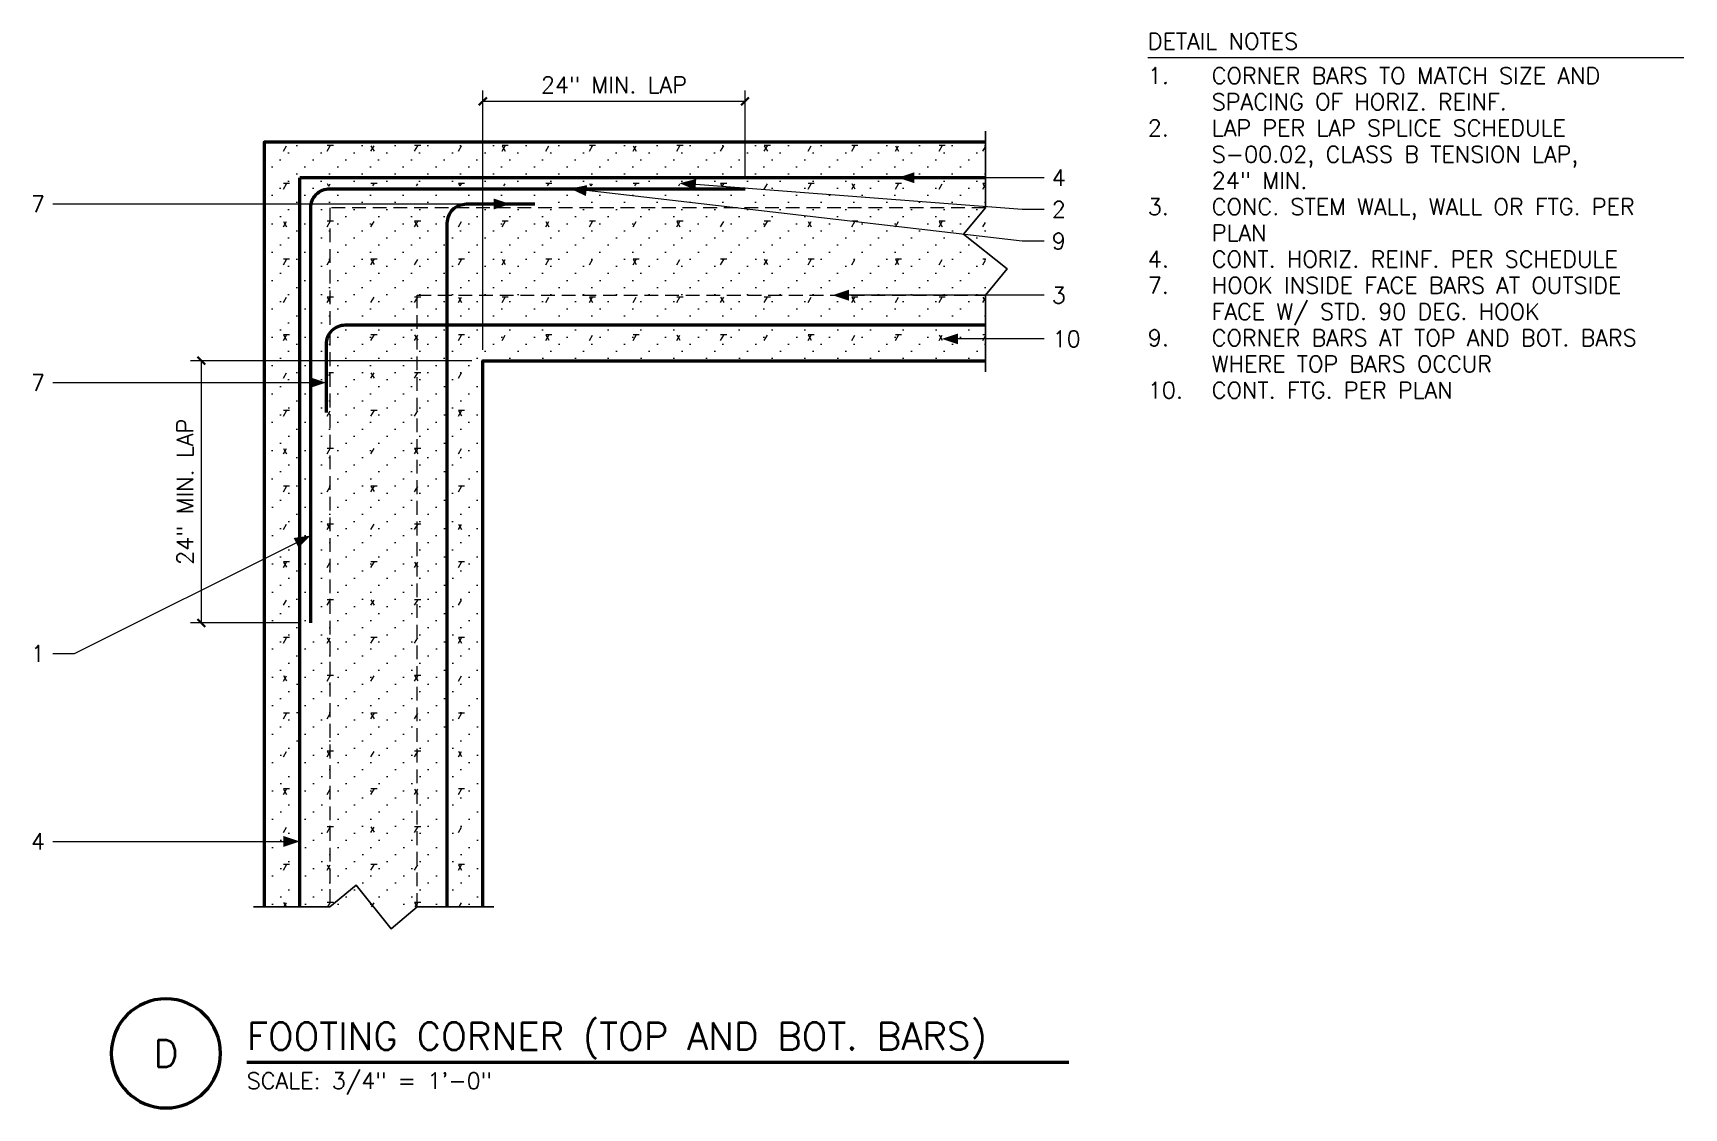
# Model space of a CAD drawing. Header units: inches. Extents: x 579 to 730, y -28 to 70.
import ezdxf
from ezdxf.enums import TextEntityAlignment as Align

# ---------------------------------------------------------------- set-up
doc = ezdxf.new("R2010")
doc.units = ezdxf.units.IN
doc.header["$MEASUREMENT"] = 0
doc.linetypes.add('DASHED', pattern=[1.889764, 1.259843, -0.629921])
for name, color, linetype, lineweight in [('S-ANNO-DIMS', 7, 'CONTINUOUS', 13), ('S-ANNO-NOTE', 7, 'CONTINUOUS', 18), ('S-ANNO-TTLB', 7, 'CONTINUOUS', 50), ('S-DETL-BRKL', 7, 'CONTINUOUS', 25), ('S-DETL-CUT', 7, 'CONTINUOUS', 50), ('S-DETL-HIDN', 7, 'DASHED', 18), ('S-DETL-PATT', 7, 'CONTINUOUS', 9), ('S-DETL-REBR', 7, 'CONTINUOUS', 50)]:
    doc.layers.add(name, color=color, linetype=linetype, lineweight=lineweight)
doc.styles.add('KERF', font='romans.shx')
pattern_1 = [(0, (0, 0), (1.4992, 1.2976), [0, -3]), (0, (0.752, 0.64), (1.4992, 1.2976), [0, -3]), (60, (1.76, 0.32), (4, 3.464), [0.56, -7.44]), (180, (2.32, 0.8), (4, 3.464), [0.56, -7.44]), (300, (1.76, 0.8), (4, 3.464), [0.56, -7.44])]

msp = doc.modelspace()

# ---------------------------------------------------------------- hatches: boundary and pattern name
at = {"layer": 'S-ANNO-NOTE', "lineweight": 50}
for points in [[(628, 55.75), (629.432359, 55.080413), (629.54764, 56.073746)], [(638, 56.25), (639.457473, 55.636997), (639.53378, 56.634081)], [(658, 56.75), (659.5, 56.25), (659.5, 57.25)], [(622.5, 54.35), (621, 54.85), (621, 53.85)], [(652, 46), (653.5, 45.5), (653.5, 46.5)], [(662, 42), (663.5, 41.5), (663.5, 42.5)], [(605.65, 38), (604.15, 38.5), (604.15, 37.5)], [(604.25, 24), (602.684711, 23.776683), (603.131759, 22.882173)], [(603.25, -4), (601.75, -3.5), (601.75, -4.5)]]:
    msp.add_hatch(color=256, dxfattribs=at).paths.add_polyline_path(points)
at = {"layer": 'S-DETL-PATT', "lineweight": 9}
h = msp.add_hatch(dxfattribs=at)
h.set_pattern_fill('KERF-CONC', color=256, style=0)
h.set_pattern_definition(pattern_1)
h.paths.add_polyline_path([(603.25, 56.75), (603.25, 57), (666, 57), (666, 60), (600, 60), (600, -10), (603, -10), (603, 56.75)])
h = msp.add_hatch(dxfattribs=at)
h.set_pattern_fill('KERF-CONC', color=256, style=0)
h.set_pattern_definition(pattern_1)
h.paths.add_polyline_path([(616.5, 43), (607.4, 43), (607.165348, 42.981533), (606.936475, 42.926585), (606.719014, 42.83651), (606.518322, 42.713525), (606.33934, 42.56066), (606.186475, 42.381678), (606.06349, 42.180986), (605.973415, 41.963525), (605.918467, 41.734652), (605.9, 41.5), (605.9, 35.25), (605.4, 35.25), (605.4, 41.5), (605.41711, 41.761052), (605.468148, 42.017638), (605.552241, 42.265367), (605.667949, 42.5), (605.813293, 42.717523), (605.985786, 42.914214), (606.182477, 43.086707), (606.4, 43.232051), (606.634633, 43.347759), (606.882362, 43.431852), (607.138948, 43.48289), (607.4, 43.5), (616.5, 43.5), (616.5, 52.6), (616.51711, 52.861052), (616.568148, 53.117638), (616.652241, 53.365367), (616.767949, 53.6), (616.913293, 53.817523), (617.085786, 54.014214), (617.282477, 54.186707), (617.5, 54.332051), (617.734633, 54.447759), (617.982362, 54.531852), (618.238948, 54.58289), (618.5, 54.6), (624.75, 54.6), (624.75, 54.1), (618.5, 54.1), (618.265348, 54.081533), (618.036475, 54.026585), (617.819014, 53.93651), (617.618322, 53.813525), (617.43934, 53.66066), (617.286475, 53.481678), (617.16349, 53.280986), (617.073415, 53.063525), (617.018467, 52.834652), (617, 52.6), (617, 43.5), (666, 43.5), (666, 56.5), (603.5, 56.5), (603.5, -10), (616.5, -10)])
h.paths.add_polyline_path([(604.5, 54), (604.5, 16), (604, 16), (604, 54), (604.01711, 54.261052), (604.068148, 54.517638), (604.152241, 54.765367), (604.267949, 55), (604.413293, 55.217523), (604.585786, 55.414214), (604.782477, 55.586707), (605, 55.732051), (605.234633, 55.847759), (605.482362, 55.931852), (605.738948, 55.98289), (606, 56), (644, 56), (644, 55.5), (606, 55.5), (605.765348, 55.481533), (605.536475, 55.426585), (605.319014, 55.33651), (605.118322, 55.213525), (604.93934, 55.06066), (604.786475, 54.881678), (604.66349, 54.680986), (604.573415, 54.463525), (604.518467, 54.234652)], flags=0)
h = msp.add_hatch(dxfattribs=at)
h.set_pattern_fill('KERF-CONC', color=256, style=0)
h.set_pattern_definition(pattern_1)
h.paths.add_polyline_path([(620, -10), (620, 40), (666, 40), (666, 43), (617, 43), (617, -10)])

# ---------------------------------------------------------------- linework, layer by layer
at = {"layer": 'S-ANNO-DIMS', "lineweight": 13}
for points in [[(620, 41), (620, 64.75)], [(620, 63.75), (644, 63.75)], [(644, 56.75), (644, 64.75)], [(619, 40), (593.25, 40)], [(594.25, 16), (594.25, 40)], [(603.25, 16), (593.25, 16)]]:
    msp.add_lwpolyline(points, dxfattribs=at)
at = {"layer": 'S-ANNO-NOTE', "lineweight": 18}
for points in [[(680.857143, 67.75), (729.928571, 67.75)], [(671.36, 53.85), (669.36, 53.85), (639.495627, 56.135539)], [(671.36, 56.75), (669.36, 56.75), (659.5, 56.75)], [(671.36, 50.95), (669.36, 50.95), (629.489999, 55.577079)], [(580.64, 54.35), (582.64, 54.35), (621, 54.35)], [(671.36, 46), (669.36, 46), (653.5, 46)], [(671.36, 42), (669.36, 42), (663.5, 42)], [(580.64, 38), (582.64, 38), (604.15, 38)], [(580.64, 13.2), (582.64, 13.2), (602.908235, 23.329428)], [(580.64, -4), (582.64, -4), (601.75, -4)]]:
    msp.add_lwpolyline(points, dxfattribs=at)
at = {"layer": 'S-ANNO-TTLB', "lineweight": 50}
msp.add_lwpolyline([(586, -23.4, 1), (596, -23.4, 1)], format="xyb", close=True, dxfattribs=at)
msp.add_lwpolyline([(598.4, -24.2), (673.638095, -24.2)], dxfattribs=at)
at = {"layer": 'S-DETL-BRKL', "lineweight": 25}
for points in [[(666, 39), (666, 46), (668, 48.4), (664, 51.6), (666, 54), (666, 61)], [(599, -10), (606, -10), (608.4, -8), (611.6, -12), (614, -10), (621, -10)]]:
    msp.add_lwpolyline(points, dxfattribs=at)
at = {"layer": 'S-DETL-CUT', "lineweight": 35}
for points in [[(619.646447, 63.396447), (620.353553, 64.103553)], [(643.646447, 63.396447), (644.353553, 64.103553)], [(594.603553, 39.646447), (593.896447, 40.353553)], [(594.603553, 15.646447), (593.896447, 16.353553)]]:
    msp.add_lwpolyline(points, dxfattribs=at)
at = {"layer": 'S-DETL-CUT', "lineweight": 50}
for points in [[(666, 60), (600, 60), (600, -10)], [(620, -10), (620, 40), (666, 40)]]:
    msp.add_lwpolyline(points, dxfattribs=at)
at = {"layer": 'S-DETL-HIDN', "linetype": 'DASHED', "lineweight": 18}
for points in [[(666, 54), (606, 54), (606, -10)], [(614, -10), (614, 46), (666, 46)]]:
    msp.add_lwpolyline(points, dxfattribs=at)
at = {"layer": 'S-DETL-REBR', "lineweight": 50}
for points in [[(666, 56.75), (603.25, 56.75)], [(603.25, -10), (603.25, 56.75)]]:
    msp.add_lwpolyline(points, dxfattribs=at)
for points in [[(604.25, 16), (604.25, 54, -0.414214), (606, 55.75), (644, 55.75)], [(616.75, -10), (616.75, 52.6, -0.414214), (618.5, 54.35), (624.75, 54.35)], [(666, 43.25), (607.4, 43.25, 0.414214), (605.65, 41.5), (605.65, 35.25)]]:
    msp.add_lwpolyline(points, format="xyb", dxfattribs=at)

# ---------------------------------------------------------------- texts
at = {"layer": 'S-ANNO-DIMS', "lineweight": 13, "style": 'KERF'}
msp.add_text('24" MIN. LAP', height=1.5, dxfattribs=at).set_placement((632, 64.5), align=Align.CENTER)
msp.add_text('24" MIN. LAP', height=1.5, rotation=90, dxfattribs=at).set_placement((593.5, 28), align=Align.CENTER)
at = {"layer": 'S-ANNO-NOTE', "lineweight": 18, "style": 'KERF'}
for s, p in [('DETAIL NOTES', (680.857143, 68.5)), ('1.', (680.857143, 65.35)), ('CORNER BARS TO MATCH SIZE AND', (686.714286, 65.35)), ('SPACING OF HORIZ. REINF.', (686.714286, 62.95)), ('2.', (680.857143, 60.55)), ('LAP PER LAP SPLICE SCHEDULE', (686.714286, 60.55)), ('S-00.02, CLASS B TENSION LAP,', (686.714286, 58.15)), ('24" MIN.', (686.714286, 55.75)), ('3.', (680.857143, 53.35)), ('CONC. STEM WALL, WALL OR FTG. PER', (686.714286, 53.35)), ('PLAN', (686.714286, 50.95)), ('4.', (680.857143, 48.55)), ('CONT. HORIZ. REINF. PER SCHEDULE', (686.714286, 48.55)), ('7.', (680.857143, 46.15)), ('HOOK INSIDE FACE BARS AT OUTSIDE', (686.714286, 46.15)), ('FACE W/ STD. 90 DEG. HOOK', (686.714286, 43.75)), ('9.', (680.857143, 41.35)), ('CORNER BARS AT TOP AND BOT. BARS', (686.714286, 41.35)), ('WHERE TOP BARS OCCUR', (686.714286, 38.95)), ('10.', (680.857143, 36.55)), ('CONT. FTG. PER PLAN', (686.714286, 36.55))]:
    msp.add_text(s, height=1.5, dxfattribs=at).set_placement(p)
for s, p in [('4', (672.714286, 56.75)), ('7', (579.285714, 54.35)), ('2', (672.714286, 53.85)), ('9', (672.714286, 50.95)), ('3', (672.714286, 46)), ('10', (673.428571, 42)), ('7', (579.285714, 38)), ('1', (579.285714, 13.2)), ('4', (579.285714, -4))]:
    msp.add_text(s, height=1.5, dxfattribs=at).set_placement(p, align=Align.MIDDLE_CENTER)
at = {"layer": 'S-ANNO-TTLB', "lineweight": 50, "style": 'KERF'}
msp.add_text('FOOTING CORNER (TOP AND BOT. BARS)', height=2.5, dxfattribs=at).set_placement((598.4, -23.08))
msp.add_text('D', height=2.5, dxfattribs=at).set_placement((591, -23.4), align=Align.MIDDLE_CENTER)
at = {"layer": 'S-ANNO-TTLB', "lineweight": 18, "style": 'KERF'}
msp.add_text('SCALE: 3/4" = 1\'-0"', height=1.5, dxfattribs=at).set_placement((598.4, -26.66))

doc.saveas('drawing.dxf')
